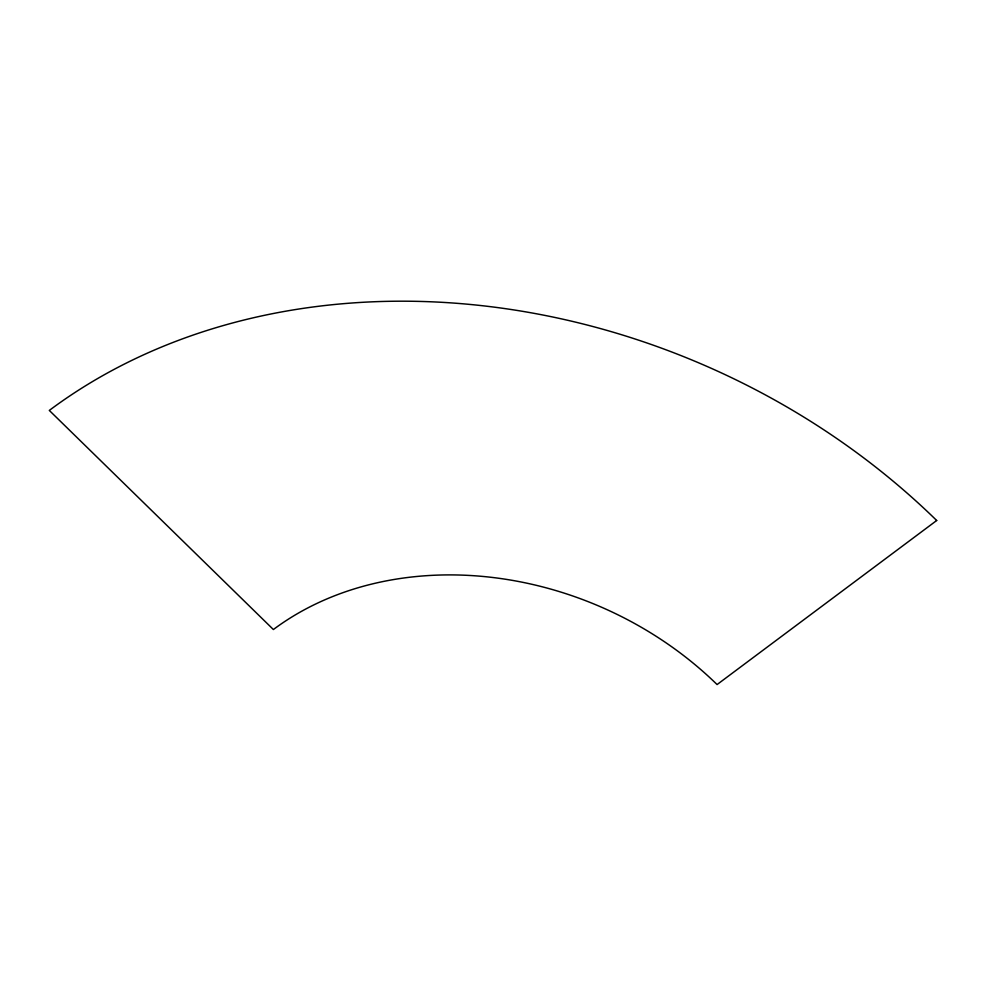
<?xml version="1.0" encoding="UTF-8"?>
<svg xmlns="http://www.w3.org/2000/svg" width="986" height="986" viewBox="0 0 986 986"><rect width="100%" height="100%" fill="white"/><g stroke="black" fill="none" stroke-linecap="round" stroke-linejoin="round"><path stroke-width="1.48" d="M936.7 520.497L717.081 684.555A322.89 262.88 24 0 0 273.381 629.524L49.3 410.422A645.793 525.748 24 0 1 936.7 520.497"/></g></svg>
